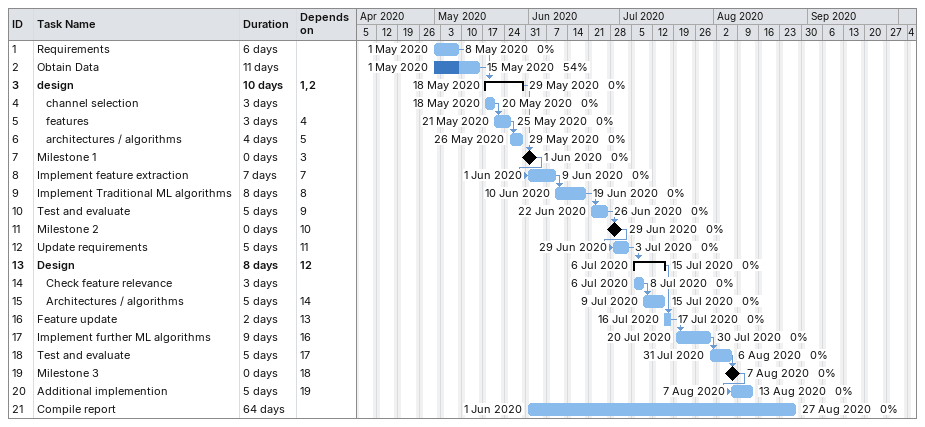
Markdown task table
| ID | Level | Task | Duration | Start | Finish | Predecessors | % complete |
|---|---|---|---|---|---|---|---|
| 1 | 1 | Requirements | 6d | 2020-05-01 | 2020-05-08 |  | 0 |
| 2 | 1 | Obtain Data | 11d | 2020-05-01 | 2020-05-15 |  | 54 |
| 3 | 1 | **design** | 10d | 2020-05-18 | 2020-05-29 | 1, 2 | 0 |
| 4 | 2 | channel selection | 3d | 2020-05-18 | 2020-05-20 |  | 0 |
| 5 | 2 | features | 3d | 2020-05-21 | 2020-05-25 | 4 | 0 |
| 6 | 2 | architectures / algorithms | 4d | 2020-05-26 | 2020-05-29 | 5 | 0 |
| 7 | 1 | Milestone 1 | 0d | 2020-06-01 | 2020-06-01 | 3 | 0 |
| 8 | 1 | Implement feature extraction | 7d | 2020-06-01 | 2020-06-09 | 7 | 0 |
| 9 | 1 | Implement Traditional ML algorithms | 8d | 2020-06-10 | 2020-06-19 | 8 | 0 |
| 10 | 1 | Test and evaluate | 5d | 2020-06-22 | 2020-06-26 | 9 | 0 |
| 11 | 1 | Milestone 2 | 0d | 2020-06-29 | 2020-06-29 | 10 | 0 |
| 12 | 1 | Update requirements | 5d | 2020-06-29 | 2020-07-03 | 11 | 0 |
| 13 | 1 | **Design** | 8d | 2020-07-06 | 2020-07-15 | 12 | 0 |
| 14 | 2 | Check feature relevance | 3d | 2020-07-06 | 2020-07-08 |  | 0 |
| 15 | 2 | Architectures / algorithms | 5d | 2020-07-09 | 2020-07-15 | 14 | 0 |
| 16 | 1 | Feature update | 2d | 2020-07-16 | 2020-07-17 | 13 | 0 |
| 17 | 1 | Implement further ML algorithms | 9d | 2020-07-20 | 2020-07-30 | 16 | 0 |
| 18 | 1 | Test and evaluate | 5d | 2020-07-31 | 2020-08-06 | 17 | 0 |
| 19 | 1 | Milestone 3 | 0d | 2020-08-07 | 2020-08-07 | 18 | 0 |
| 20 | 1 | Additional implemention | 5d | 2020-08-07 | 2020-08-13 | 19 | 0 |
| 21 | 1 | Compile report | 64d | 2020-06-01 | 2020-08-27 |  | 0 |
